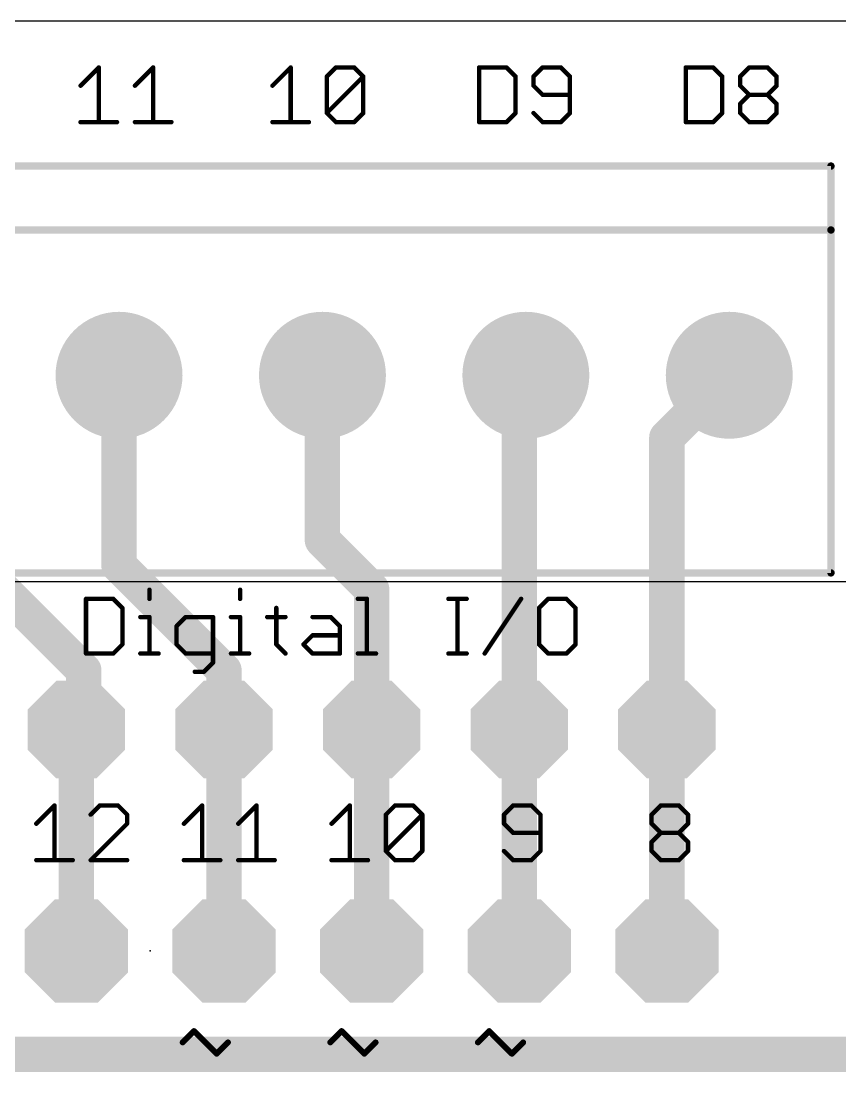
# Model space of a CAD drawing. Extents: x -6.6 to 74.2, y -9.7 to 63.
# Drawn here: x 30.54 to 44.64, y 44.91 to 62.99 of the extents above; entities that cross this region are included whole.
import ezdxf

# ---------------------------------------------------------------- set-up
doc = ezdxf.new("R2010")
doc.units = 0
for name, color, linetype in [('1', 12, 'CONTINUOUS'), ('17', 110, 'CONTINUOUS'), ('20', 53, 'CONTINUOUS'), ('21', 253, 'CONTINUOUS'), ('22', 253, 'CONTINUOUS'), ('23', 53, 'CONTINUOUS'), ('51', 253, 'CONTINUOUS')]:
    doc.layers.add(name, color=color, linetype=linetype)

# ---------------------------------------------------------------- blocks, each defined once
blk = doc.blocks.new('RECT')
blk.add_solid([(-0.5, -0.5), (0.5, -0.5), (-0.5, 0.5), (0.5, 0.5)])
blk = doc.blocks.new('OCTAGONP')
at = {"const_width": 0.5}
blk.add_lwpolyline([(-0.25, -0.1036), (-0.25, 0.1036), (-0.1036, 0.25), (0.1036, 0.25), (0.25, 0.1036), (0.25, -0.1036), (0.1036, -0.25), (-0.1036, -0.25), (-0.25, -0.1036), (-0.25, 0.1036)], dxfattribs=at)
blk = doc.blocks.new('ROUNDP')
at = {"const_width": 0.5}
blk.add_lwpolyline([(0, -0.25, 1), (0, 0.25, 1), (0, -0.25)], format="xyb", dxfattribs=at)

msp = doc.modelspace()

# ---------------------------------------------------------------- linework, layer by layer
at = {"layer": '1', "const_width": 0.6096}
for points in [[(32.23, 53.622), (32.23, 56.896)], [(35.73, 54.059), (35.73, 56.896)], [(39.116, 56.782), (39.23, 56.896)], [(41.656, 55.822), (42.73, 56.896)], [(39.116, 50.8), (39.116, 56.782)], [(41.656, 50.8), (41.656, 55.822)], [(31.623, 51.816), (28.73, 54.709)], [(36.576, 53.213), (35.73, 54.059)], [(34.036, 51.816), (32.23, 53.622)], [(36.576, 50.8), (36.576, 53.213)], [(31.623, 50.8), (31.623, 51.816)], [(34.036, 50.8), (34.036, 51.816)], [(31.496, 50.8), (31.623, 50.8)], [(31.496, 46.99), (31.496, 50.8)], [(34.036, 46.99), (34.036, 50.8)], [(36.576, 46.99), (36.576, 50.8)], [(39.116, 46.99), (39.116, 50.8)], [(41.656, 46.99), (41.656, 50.8)], [(27.305, 45.212), (64.897, 45.212)]]:
    msp.add_lwpolyline(points, dxfattribs=at)
at = {"layer": '1', "const_width": 0.3048}
for points in [[(32.3824, 56.896, 1), (32.0776, 56.896)], [(35.8824, 56.896, 1), (35.5776, 56.896)], [(39.3378, 56.7882, 1), (39.1222, 57.0038)], [(42.8378, 56.7882, 1), (42.6222, 57.0038)], [(39.0082, 56.8898, 1), (39.2238, 56.6742)], [(39.2684, 56.782, 1), (38.9636, 56.782)], [(41.5482, 55.9298, 1), (41.7638, 55.7142)], [(41.8084, 55.822, 1), (41.5036, 55.822)], [(35.8378, 54.1668, 1), (35.6222, 53.9512)], [(35.5776, 54.059, 1), (35.8824, 54.059)], [(32.3378, 53.7298, 1), (32.1222, 53.5142)], [(32.0776, 53.622, 1), (32.3824, 53.622)], [(36.7284, 53.213, 1), (36.4236, 53.213)], [(36.4682, 53.1052, 1), (36.6838, 53.3208)], [(31.7754, 51.816, 1), (31.4706, 51.816)], [(34.1884, 51.816, 1), (33.8836, 51.816)], [(31.5152, 51.7082, 1), (31.7308, 51.9238)], [(33.9282, 51.7082, 1), (34.1438, 51.9238)], [(31.496, 50.9524, 1), (31.496, 50.6476)], [(31.6484, 50.8, 1), (31.3436, 50.8)], [(31.623, 50.6476, 1), (31.623, 50.9524)], [(34.1884, 50.8, 1), (33.8836, 50.8)], [(36.7284, 50.8, 1), (36.4236, 50.8)], [(39.2684, 50.8, 1), (38.9636, 50.8)], [(41.8084, 50.8, 1), (41.5036, 50.8)], [(31.4706, 50.8, 1), (31.7754, 50.8)], [(33.8836, 50.8, 1), (34.1884, 50.8)], [(36.4236, 50.8, 1), (36.7284, 50.8)], [(38.9636, 50.8, 1), (39.2684, 50.8)], [(41.5036, 50.8, 1), (41.8084, 50.8)], [(31.3436, 46.99, 1), (31.6484, 46.99)], [(33.8836, 46.99, 1), (34.1884, 46.99)], [(36.4236, 46.99, 1), (36.7284, 46.99)], [(38.9636, 46.99, 1), (39.2684, 46.99)], [(41.5036, 46.99, 1), (41.8084, 46.99)]]:
    msp.add_lwpolyline(points, format="xyb", dxfattribs=at)
at = {"layer": '20'}
msp.add_line((74.168, 62.992), (7.62, 62.992), dxfattribs=at)
at = {"layer": '21'}
for points, const_width in [([(31.5681, 61.8792), (31.8816, 62.1927)], 0.0762), ([(31.8816, 62.1927), (31.8816, 61.2521)], 0.0762), ([(32.5036, 61.8792), (32.8171, 62.1927)], 0.0762), ([(32.8171, 62.1927), (32.8171, 61.2521)], 0.0762), ([(34.8701, 61.8792), (35.1836, 62.1927)], 0.0762), ([(35.1836, 62.1927), (35.1836, 61.2521)], 0.0762), ([(35.8056, 62.0359), (35.9623, 62.1927)], 0.0762), ([(35.9623, 62.1927), (36.2759, 62.1927)], 0.0762), ([(36.2759, 62.1927), (36.4327, 62.0359)], 0.0762), ([(38.4261, 62.1927), (38.4261, 61.2521)], 0.0762), ([(38.8964, 62.1927), (38.4261, 62.1927)], 0.0762), ([(39.0531, 62.0359), (38.8964, 62.1927)], 0.0762), ([(39.5183, 62.1927), (39.3616, 62.0359)], 0.0762), ([(39.8319, 62.1927), (39.5183, 62.1927)], 0.0762), ([(39.9886, 62.0359), (39.8319, 62.1927)], 0.0762), ([(41.9821, 62.1927), (41.9821, 61.2521)], 0.0762), ([(42.4524, 62.1927), (41.9821, 62.1927)], 0.0762), ([(42.6091, 62.0359), (42.4524, 62.1927)], 0.0762), ([(42.9176, 62.0359), (43.0743, 62.1927)], 0.0762), ([(43.0743, 62.1927), (43.3879, 62.1927)], 0.0762), ([(43.3879, 62.1927), (43.5447, 62.0359)], 0.0762), ([(35.8056, 61.4089), (35.8056, 62.0359)], 0.0762), ([(35.8056, 61.4089), (36.4327, 62.0359)], 0.0762), ([(36.4327, 62.0359), (36.4327, 61.4089)], 0.0762), ([(39.0531, 61.4089), (39.0531, 62.0359)], 0.0762), ([(39.3616, 62.0359), (39.3616, 61.8792)], 0.0762), ([(39.9886, 61.4089), (39.9886, 62.0359)], 0.0762), ([(42.6091, 61.4089), (42.6091, 62.0359)], 0.0762), ([(42.9176, 61.8792), (42.9176, 62.0359)], 0.0762), ([(43.5447, 62.0359), (43.5447, 61.8792)], 0.0762), ([(39.3616, 61.8792), (39.5183, 61.7224)], 0.0762), ([(43.0743, 61.7224), (42.9176, 61.8792)], 0.0762), ([(43.5447, 61.8792), (43.3879, 61.7224)], 0.0762), ([(39.5183, 61.7224), (39.9886, 61.7224)], 0.0762), ([(42.9176, 61.5656), (43.0743, 61.7224)], 0.0762), ([(43.0743, 61.7224), (43.3879, 61.7224)], 0.0762), ([(43.3879, 61.7224), (43.5447, 61.5656)], 0.0762), ([(42.9176, 61.4089), (42.9176, 61.5656)], 0.0762), ([(43.5447, 61.5656), (43.5447, 61.4089)], 0.0762), ([(35.9623, 61.2521), (35.8056, 61.4089)], 0.0762), ([(36.4327, 61.4089), (36.2759, 61.2521)], 0.0762), ([(38.8964, 61.2521), (39.0531, 61.4089)], 0.0762), ([(39.3616, 61.4089), (39.5183, 61.2521)], 0.0762), ([(39.8319, 61.2521), (39.9886, 61.4089)], 0.0762), ([(42.4524, 61.2521), (42.6091, 61.4089)], 0.0762), ([(43.0743, 61.2521), (42.9176, 61.4089)], 0.0762), ([(43.5447, 61.4089), (43.3879, 61.2521)], 0.0762), ([(31.5681, 61.2521), (32.1951, 61.2521)], 0.0762), ([(32.5036, 61.2521), (33.1307, 61.2521)], 0.0762), ([(34.8701, 61.2521), (35.4971, 61.2521)], 0.0762), ([(36.2759, 61.2521), (35.9623, 61.2521)], 0.0762), ([(38.4261, 61.2521), (38.8964, 61.2521)], 0.0762), ([(39.5183, 61.2521), (39.8319, 61.2521)], 0.0762), ([(41.9821, 61.2521), (42.4524, 61.2521)], 0.0762), ([(43.3879, 61.2521), (43.0743, 61.2521)], 0.0762), ([(44.48, 60.496), (16.48, 60.496)], 0.127), ([(44.48, 59.396), (44.48, 60.496)], 0.127), ([(44.48, 59.396), (16.48, 59.396)], 0.127), ([(44.48, 53.496), (44.48, 59.396)], 0.127), ([(16.48, 53.496), (44.48, 53.496)], 0.127), ([(32.7534, 53.2055), (32.7534, 53.0487)], 0.0762), ([(34.3126, 53.2055), (34.3126, 53.0487)], 0.0762), ([(31.6611, 53.0487), (31.6611, 52.1081)], 0.0762), ([(32.1314, 53.0487), (31.6611, 53.0487)], 0.0762), ([(32.2882, 52.8919), (32.1314, 53.0487)], 0.0762), ([(36.3387, 53.0487), (36.4955, 53.0487)], 0.0762), ([(36.4955, 53.0487), (36.4955, 52.1081)], 0.0762), ([(37.8979, 53.0487), (38.2114, 53.0487)], 0.0762), ([(38.0547, 52.1081), (38.0547, 53.0487)], 0.0762), ([(38.5216, 52.1081), (39.1486, 53.0487)], 0.0762), ([(39.6138, 53.0487), (39.4571, 52.8919)], 0.0762), ([(39.9274, 53.0487), (39.6138, 53.0487)], 0.0762), ([(40.0842, 52.8919), (39.9274, 53.0487)], 0.0762), ([(32.2882, 52.2649), (32.2882, 52.8919)], 0.0762), ([(34.9363, 52.8919), (34.9363, 52.2649)], 0.0762), ([(39.4571, 52.8919), (39.4571, 52.2649)], 0.0762), ([(40.0842, 52.2649), (40.0842, 52.8919)], 0.0762), ([(32.5966, 52.7352), (32.7534, 52.7352)], 0.0762), ([(32.7534, 52.7352), (32.7534, 52.1081)], 0.0762), ([(33.3771, 52.7352), (33.2203, 52.5784)], 0.0762), ([(33.8474, 52.7352), (33.3771, 52.7352)], 0.0762), ([(33.8474, 51.9513), (33.8474, 52.7352)], 0.0762), ([(34.1558, 52.7352), (34.3126, 52.7352)], 0.0762), ([(34.3126, 52.7352), (34.3126, 52.1081)], 0.0762), ([(34.7795, 52.7352), (35.093, 52.7352)], 0.0762), ([(35.5599, 52.7352), (35.8735, 52.7352)], 0.0762), ([(35.8735, 52.7352), (36.0302, 52.5784)], 0.0762), ([(33.2203, 52.5784), (33.2203, 52.2649)], 0.0762), ([(35.4032, 52.2649), (35.5599, 52.4216)], 0.0762), ([(35.5599, 52.4216), (36.0302, 52.4216)], 0.0762), ([(36.0302, 52.5784), (36.0302, 52.1081)], 0.0762), ([(32.1314, 52.1081), (32.2882, 52.2649)], 0.0762), ([(33.2203, 52.2649), (33.3771, 52.1081)], 0.0762), ([(34.9363, 52.2649), (35.093, 52.1081)], 0.0762), ([(35.5599, 52.1081), (35.4032, 52.2649)], 0.0762), ([(39.4571, 52.2649), (39.6138, 52.1081)], 0.0762), ([(39.9274, 52.1081), (40.0842, 52.2649)], 0.0762), ([(31.6611, 52.1081), (32.1314, 52.1081)], 0.0762), ([(32.5966, 52.1081), (32.9102, 52.1081)], 0.0762), ([(33.3771, 52.1081), (33.8474, 52.1081)], 0.0762), ([(34.1558, 52.1081), (34.4693, 52.1081)], 0.0762), ([(36.0302, 52.1081), (35.5599, 52.1081)], 0.0762), ([(36.3387, 52.1081), (36.6522, 52.1081)], 0.0762), ([(37.8979, 52.1081), (38.2114, 52.1081)], 0.0762), ([(39.6138, 52.1081), (39.9274, 52.1081)], 0.0762), ([(33.6906, 51.7946), (33.8474, 51.9513)], 0.0762), ([(33.5338, 51.7946), (33.6906, 51.7946)], 0.0762), ([(30.8061, 49.1792), (31.1196, 49.4927)], 0.0762), ([(31.1196, 49.4927), (31.1196, 48.5521)], 0.0762), ([(31.8983, 49.4927), (31.7416, 49.3359)], 0.0762), ([(32.2119, 49.4927), (31.8983, 49.4927)], 0.0762), ([(32.3687, 49.3359), (32.2119, 49.4927)], 0.0762), ([(32.3687, 49.1792), (32.3687, 49.3359)], 0.0762), ([(33.3461, 49.1792), (33.6596, 49.4927)], 0.0762), ([(33.6596, 49.4927), (33.6596, 48.5521)], 0.0762), ([(34.2816, 49.1792), (34.5951, 49.4927)], 0.0762), ([(34.5951, 49.4927), (34.5951, 48.5521)], 0.0762), ([(35.8861, 49.1792), (36.1996, 49.4927)], 0.0762), ([(36.1996, 49.4927), (36.1996, 48.5521)], 0.0762), ([(36.8216, 49.3359), (36.9783, 49.4927)], 0.0762), ([(36.8216, 48.7089), (36.8216, 49.3359)], 0.0762), ([(36.8216, 48.7089), (37.4487, 49.3359)], 0.0762), ([(36.9783, 49.4927), (37.2919, 49.4927)], 0.0762), ([(37.2919, 49.4927), (37.4487, 49.3359)], 0.0762), ([(37.4487, 49.3359), (37.4487, 48.7089)], 0.0762), ([(39.0103, 49.4927), (38.8536, 49.3359)], 0.0762), ([(38.8536, 49.3359), (38.8536, 49.1792)], 0.0762), ([(39.3239, 49.4927), (39.0103, 49.4927)], 0.0762), ([(39.4807, 49.3359), (39.3239, 49.4927)], 0.0762), ([(39.4807, 48.7089), (39.4807, 49.3359)], 0.0762), ([(41.3936, 49.3359), (41.5503, 49.4927)], 0.0762), ([(41.3936, 49.1792), (41.3936, 49.3359)], 0.0762), ([(41.5503, 49.4927), (41.8639, 49.4927)], 0.0762), ([(41.8639, 49.4927), (42.0207, 49.3359)], 0.0762), ([(42.0207, 49.3359), (42.0207, 49.1792)], 0.0762), ([(31.7416, 48.5521), (32.3687, 49.1792)], 0.0762), ([(38.8536, 49.1792), (39.0103, 49.0224)], 0.0762), ([(41.5503, 49.0224), (41.3936, 49.1792)], 0.0762), ([(42.0207, 49.1792), (41.8639, 49.0224)], 0.0762), ([(39.0103, 49.0224), (39.4807, 49.0224)], 0.0762), ([(41.3936, 48.8656), (41.5503, 49.0224)], 0.0762), ([(41.5503, 49.0224), (41.8639, 49.0224)], 0.0762), ([(41.8639, 49.0224), (42.0207, 48.8656)], 0.0762), ([(41.3936, 48.7089), (41.3936, 48.8656)], 0.0762), ([(42.0207, 48.8656), (42.0207, 48.7089)], 0.0762), ([(36.9783, 48.5521), (36.8216, 48.7089)], 0.0762), ([(37.4487, 48.7089), (37.2919, 48.5521)], 0.0762), ([(38.8536, 48.7089), (39.0103, 48.5521)], 0.0762), ([(39.3239, 48.5521), (39.4807, 48.7089)], 0.0762), ([(41.5503, 48.5521), (41.3936, 48.7089)], 0.0762), ([(42.0207, 48.7089), (41.8639, 48.5521)], 0.0762), ([(30.8061, 48.5521), (31.4331, 48.5521)], 0.0762), ([(32.3687, 48.5521), (31.7416, 48.5521)], 0.0762), ([(33.3461, 48.5521), (33.9731, 48.5521)], 0.0762), ([(34.2816, 48.5521), (34.9087, 48.5521)], 0.0762), ([(35.8861, 48.5521), (36.5131, 48.5521)], 0.0762), ([(37.2919, 48.5521), (36.9783, 48.5521)], 0.0762), ([(39.0103, 48.5521), (39.3239, 48.5521)], 0.0762), ([(41.8639, 48.5521), (41.5503, 48.5521)], 0.0762), ([(33.3248, 45.4162), (33.5197, 45.6111)], 0.1016), ([(33.5197, 45.6111), (33.9095, 45.2213)], 0.1016), ([(35.8648, 45.4162), (36.0597, 45.6111)], 0.1016), ([(36.0597, 45.6111), (36.4495, 45.2213)], 0.1016), ([(38.4048, 45.4162), (38.5997, 45.6111)], 0.1016), ([(38.5997, 45.6111), (38.9895, 45.2213)], 0.1016), ([(33.9095, 45.2213), (34.1044, 45.4162)], 0.1016), ([(36.4495, 45.2213), (36.6444, 45.4162)], 0.1016), ([(38.9895, 45.2213), (39.1844, 45.4162)], 0.1016)]:
    msp.add_lwpolyline(points, dxfattribs=dict(at, const_width=const_width))
for points, const_width in [([(31.9006, 62.1927, 1), (31.8625, 62.1927)], 0.0381), ([(31.8951, 62.1792, 1), (31.8681, 62.2062)], 0.0381), ([(32.8362, 62.1927, 1), (32.7981, 62.1927)], 0.0381), ([(32.8306, 62.1792, 1), (32.8036, 62.2062)], 0.0381), ([(35.2026, 62.1927, 1), (35.1645, 62.1927)], 0.0381), ([(35.1971, 62.1792, 1), (35.1701, 62.2062)], 0.0381), ([(35.9623, 62.2118, 1), (35.9623, 62.1737)], 0.0381), ([(35.9758, 62.1792, 1), (35.9489, 62.2062)], 0.0381), ([(36.2894, 62.2062, 1), (36.2624, 62.1792)], 0.0381), ([(36.2759, 62.1737, 1), (36.2759, 62.2118)], 0.0381), ([(38.4451, 62.1927, 1), (38.407, 62.1927)], 0.0381), ([(38.4261, 62.2118, 1), (38.4261, 62.1737)], 0.0381), ([(38.9098, 62.2062, 1), (38.8829, 62.1792)], 0.0381), ([(38.8964, 62.1737, 1), (38.8964, 62.2118)], 0.0381), ([(39.5183, 62.2118, 1), (39.5183, 62.1737)], 0.0381), ([(39.5318, 62.1792, 1), (39.5049, 62.2062)], 0.0381), ([(39.8454, 62.2062, 1), (39.8184, 62.1792)], 0.0381), ([(39.8319, 62.1737, 1), (39.8319, 62.2118)], 0.0381), ([(42.0011, 62.1927, 1), (41.963, 62.1927)], 0.0381), ([(41.9821, 62.2118, 1), (41.9821, 62.1737)], 0.0381), ([(42.4658, 62.2062, 1), (42.4389, 62.1792)], 0.0381), ([(42.4524, 62.1737, 1), (42.4524, 62.2118)], 0.0381), ([(43.0743, 62.2118, 1), (43.0743, 62.1737)], 0.0381), ([(43.0878, 62.1792, 1), (43.0609, 62.2062)], 0.0381), ([(43.4014, 62.2062, 1), (43.3744, 62.1792)], 0.0381), ([(43.3879, 62.1737, 1), (43.3879, 62.2118)], 0.0381), ([(35.8246, 62.0359, 1), (35.7865, 62.0359)], 0.0381), ([(35.7921, 62.0494, 1), (35.8191, 62.0225)], 0.0381), ([(36.4517, 62.0359, 1), (36.4136, 62.0359)], 0.0381), ([(36.4461, 62.0225, 1), (36.4192, 62.0494)], 0.0381), ([(36.4192, 62.0225, 1), (36.4461, 62.0494)], 0.0381), ([(39.0722, 62.0359, 1), (39.0341, 62.0359)], 0.0381), ([(39.0397, 62.0225, 1), (39.0666, 62.0494)], 0.0381), ([(39.3806, 62.0359, 1), (39.3425, 62.0359)], 0.0381), ([(39.3481, 62.0494, 1), (39.3751, 62.0225)], 0.0381), ([(40.0077, 62.0359, 1), (39.9696, 62.0359)], 0.0381), ([(39.9752, 62.0225, 1), (40.0021, 62.0494)], 0.0381), ([(42.6282, 62.0359, 1), (42.5901, 62.0359)], 0.0381), ([(42.5957, 62.0225, 1), (42.6226, 62.0494)], 0.0381), ([(42.9366, 62.0359, 1), (42.8985, 62.0359)], 0.0381), ([(42.9041, 62.0494, 1), (42.9311, 62.0225)], 0.0381), ([(43.5637, 62.0359, 1), (43.5256, 62.0359)], 0.0381), ([(43.5312, 62.0225, 1), (43.5581, 62.0494)], 0.0381), ([(31.5546, 61.8926, 1), (31.5815, 61.8657)], 0.0381), ([(32.4901, 61.8926, 1), (32.5171, 61.8657)], 0.0381), ([(34.8566, 61.8926, 1), (34.8835, 61.8657)], 0.0381), ([(39.3751, 61.8926, 1), (39.3481, 61.8657)], 0.0381), ([(39.3425, 61.8792, 1), (39.3806, 61.8792)], 0.0381), ([(42.8985, 61.8792, 1), (42.9366, 61.8792)], 0.0381), ([(42.9311, 61.8926, 1), (42.9041, 61.8657)], 0.0381), ([(43.5256, 61.8792, 1), (43.5637, 61.8792)], 0.0381), ([(43.5581, 61.8657, 1), (43.5312, 61.8926)], 0.0381), ([(39.5183, 61.7415, 1), (39.5183, 61.7034)], 0.0381), ([(39.5049, 61.7089, 1), (39.5318, 61.7359)], 0.0381), ([(39.9886, 61.7034, 1), (39.9886, 61.7415)], 0.0381), ([(43.0743, 61.7415, 1), (43.0743, 61.7034)], 0.0381), ([(43.0878, 61.7089, 1), (43.0609, 61.7359)], 0.0381), ([(43.0609, 61.7089, 1), (43.0878, 61.7359)], 0.0381), ([(43.4014, 61.7359, 1), (43.3744, 61.7089)], 0.0381), ([(43.3744, 61.7359, 1), (43.4014, 61.7089)], 0.0381), ([(43.3879, 61.7034, 1), (43.3879, 61.7415)], 0.0381), ([(42.9366, 61.5656, 1), (42.8985, 61.5656)], 0.0381), ([(42.9041, 61.5791, 1), (42.9311, 61.5522)], 0.0381), ([(43.5637, 61.5656, 1), (43.5256, 61.5656)], 0.0381), ([(43.5312, 61.5522, 1), (43.5581, 61.5791)], 0.0381), ([(35.7865, 61.4089, 1), (35.8246, 61.4089)], 0.0381), ([(35.8191, 61.4223, 1), (35.7921, 61.3954)], 0.0381), ([(35.7921, 61.4223, 1), (35.8191, 61.3954)], 0.0381), ([(36.4136, 61.4089, 1), (36.4517, 61.4089)], 0.0381), ([(36.4461, 61.3954, 1), (36.4192, 61.4223)], 0.0381), ([(39.0341, 61.4089, 1), (39.0722, 61.4089)], 0.0381), ([(39.0666, 61.3954, 1), (39.0397, 61.4223)], 0.0381), ([(39.3751, 61.4223, 1), (39.3481, 61.3954)], 0.0381), ([(39.9696, 61.4089, 1), (40.0077, 61.4089)], 0.0381), ([(40.0021, 61.3954, 1), (39.9752, 61.4223)], 0.0381), ([(42.5901, 61.4089, 1), (42.6282, 61.4089)], 0.0381), ([(42.6226, 61.3954, 1), (42.5957, 61.4223)], 0.0381), ([(42.8985, 61.4089, 1), (42.9366, 61.4089)], 0.0381), ([(42.9311, 61.4223, 1), (42.9041, 61.3954)], 0.0381), ([(43.5256, 61.4089, 1), (43.5637, 61.4089)], 0.0381), ([(43.5581, 61.3954, 1), (43.5312, 61.4223)], 0.0381), ([(31.5681, 61.2712, 1), (31.5681, 61.2331)], 0.0381), ([(31.8625, 61.2521, 1), (31.9006, 61.2521)], 0.0381), ([(32.1951, 61.2331, 1), (32.1951, 61.2712)], 0.0381), ([(32.5036, 61.2712, 1), (32.5036, 61.2331)], 0.0381), ([(32.7981, 61.2521, 1), (32.8362, 61.2521)], 0.0381), ([(33.1307, 61.2331, 1), (33.1307, 61.2712)], 0.0381), ([(34.8701, 61.2712, 1), (34.8701, 61.2331)], 0.0381), ([(35.1645, 61.2521, 1), (35.2026, 61.2521)], 0.0381), ([(35.4971, 61.2331, 1), (35.4971, 61.2712)], 0.0381), ([(35.9623, 61.2712, 1), (35.9623, 61.2331)], 0.0381), ([(35.9489, 61.2386, 1), (35.9758, 61.2656)], 0.0381), ([(36.2624, 61.2656, 1), (36.2894, 61.2386)], 0.0381), ([(36.2759, 61.2331, 1), (36.2759, 61.2712)], 0.0381), ([(38.407, 61.2521, 1), (38.4451, 61.2521)], 0.0381), ([(38.4261, 61.2712, 1), (38.4261, 61.2331)], 0.0381), ([(38.8829, 61.2656, 1), (38.9098, 61.2386)], 0.0381), ([(38.8964, 61.2331, 1), (38.8964, 61.2712)], 0.0381), ([(39.5183, 61.2712, 1), (39.5183, 61.2331)], 0.0381), ([(39.5049, 61.2386, 1), (39.5318, 61.2656)], 0.0381), ([(39.8184, 61.2656, 1), (39.8454, 61.2386)], 0.0381), ([(39.8319, 61.2331, 1), (39.8319, 61.2712)], 0.0381), ([(41.9821, 61.2712, 1), (41.9821, 61.2331)], 0.0381), ([(41.963, 61.2521, 1), (42.0011, 61.2521)], 0.0381), ([(42.4389, 61.2656, 1), (42.4658, 61.2386)], 0.0381), ([(42.4524, 61.2331, 1), (42.4524, 61.2712)], 0.0381), ([(43.0743, 61.2712, 1), (43.0743, 61.2331)], 0.0381), ([(43.0609, 61.2386, 1), (43.0878, 61.2656)], 0.0381), ([(43.3744, 61.2656, 1), (43.4014, 61.2386)], 0.0381), ([(43.3879, 61.2331, 1), (43.3879, 61.2712)], 0.0381), ([(44.5118, 60.496, 1), (44.4483, 60.496)], 0.0635), ([(44.48, 60.4642, 1), (44.48, 60.5278)], 0.0635), ([(44.5118, 59.396, 1), (44.4483, 59.396)], 0.0635), ([(44.4483, 59.396, 1), (44.5118, 59.396)], 0.0635), ([(44.48, 59.3642, 1), (44.48, 59.4278)], 0.0635), ([(44.48, 53.4642, 1), (44.48, 53.5278)], 0.0635), ([(44.4483, 53.496, 1), (44.5118, 53.496)], 0.0635), ([(32.7724, 53.2055, 1), (32.7343, 53.2055)], 0.0381), ([(34.3316, 53.2055, 1), (34.2935, 53.2055)], 0.0381), ([(31.6802, 53.0487, 1), (31.6421, 53.0487)], 0.0381), ([(31.6611, 53.0678, 1), (31.6611, 53.0297)], 0.0381), ([(32.1449, 53.0622, 1), (32.1179, 53.0352)], 0.0381), ([(32.1314, 53.0297, 1), (32.1314, 53.0678)], 0.0381), ([(32.7343, 53.0487, 1), (32.7724, 53.0487)], 0.0381), ([(34.2935, 53.0487, 1), (34.3316, 53.0487)], 0.0381), ([(36.3387, 53.0678, 1), (36.3387, 53.0297)], 0.0381), ([(36.5145, 53.0487, 1), (36.4764, 53.0487)], 0.0381), ([(36.4955, 53.0297, 1), (36.4955, 53.0678)], 0.0381), ([(37.8979, 53.0678, 1), (37.8979, 53.0297)], 0.0381), ([(38.0737, 53.0487, 1), (38.0356, 53.0487)], 0.0381), ([(38.2114, 53.0297, 1), (38.2114, 53.0678)], 0.0381), ([(39.1645, 53.0381, 1), (39.1328, 53.0593)], 0.0381), ([(39.6138, 53.0678, 1), (39.6138, 53.0297)], 0.0381), ([(39.6273, 53.0352, 1), (39.6004, 53.0622)], 0.0381), ([(39.9409, 53.0622, 1), (39.9139, 53.0352)], 0.0381), ([(39.9274, 53.0297, 1), (39.9274, 53.0678)], 0.0381), ([(32.3072, 52.8919, 1), (32.2691, 52.8919)], 0.0381), ([(32.2747, 52.8785, 1), (32.3016, 52.9054)], 0.0381), ([(34.9553, 52.8919, 1), (34.9172, 52.8919)], 0.0381), ([(39.4761, 52.8919, 1), (39.438, 52.8919)], 0.0381), ([(39.4436, 52.9054, 1), (39.4706, 52.8785)], 0.0381), ([(40.1032, 52.8919, 1), (40.0651, 52.8919)], 0.0381), ([(40.0707, 52.8785, 1), (40.0976, 52.9054)], 0.0381), ([(32.5966, 52.7542, 1), (32.5966, 52.7161)], 0.0381), ([(32.7724, 52.7352, 1), (32.7343, 52.7352)], 0.0381), ([(32.7534, 52.7161, 1), (32.7534, 52.7542)], 0.0381), ([(33.3771, 52.7542, 1), (33.3771, 52.7161)], 0.0381), ([(33.3905, 52.7217, 1), (33.3636, 52.7486)], 0.0381), ([(33.8664, 52.7352, 1), (33.8283, 52.7352)], 0.0381), ([(33.8474, 52.7161, 1), (33.8474, 52.7542)], 0.0381), ([(34.1558, 52.7542, 1), (34.1558, 52.7161)], 0.0381), ([(34.3316, 52.7352, 1), (34.2935, 52.7352)], 0.0381), ([(34.3126, 52.7161, 1), (34.3126, 52.7542)], 0.0381), ([(34.7795, 52.7542, 1), (34.7795, 52.7161)], 0.0381), ([(35.093, 52.7161, 1), (35.093, 52.7542)], 0.0381), ([(35.5599, 52.7542, 1), (35.5599, 52.7161)], 0.0381), ([(35.8869, 52.7486, 1), (35.86, 52.7217)], 0.0381), ([(35.8735, 52.7161, 1), (35.8735, 52.7542)], 0.0381), ([(33.2393, 52.5784, 1), (33.2012, 52.5784)], 0.0381), ([(33.2068, 52.5919, 1), (33.2338, 52.5649)], 0.0381), ([(35.5599, 52.4407, 1), (35.5599, 52.4026)], 0.0381), ([(35.5734, 52.4082, 1), (35.5465, 52.4351)], 0.0381), ([(36.0493, 52.5784, 1), (36.0112, 52.5784)], 0.0381), ([(36.0168, 52.5649, 1), (36.0437, 52.5919)], 0.0381), ([(36.0302, 52.4026, 1), (36.0302, 52.4407)], 0.0381), ([(32.2691, 52.2649, 1), (32.3072, 52.2649)], 0.0381), ([(32.3016, 52.2514, 1), (32.2747, 52.2783)], 0.0381), ([(33.2338, 52.2783, 1), (33.2068, 52.2514)], 0.0381), ([(33.2012, 52.2649, 1), (33.2393, 52.2649)], 0.0381), ([(34.9497, 52.2783, 1), (34.9228, 52.2514)], 0.0381), ([(34.9172, 52.2649, 1), (34.9553, 52.2649)], 0.0381), ([(35.4166, 52.2783, 1), (35.3897, 52.2514)], 0.0381), ([(35.3897, 52.2783, 1), (35.4166, 52.2514)], 0.0381), ([(39.4706, 52.2783, 1), (39.4436, 52.2514)], 0.0381), ([(39.438, 52.2649, 1), (39.4761, 52.2649)], 0.0381), ([(40.0651, 52.2649, 1), (40.1032, 52.2649)], 0.0381), ([(40.0976, 52.2514, 1), (40.0707, 52.2783)], 0.0381), ([(31.6611, 52.1272, 1), (31.6611, 52.0891)], 0.0381), ([(31.6421, 52.1081, 1), (31.6802, 52.1081)], 0.0381), ([(32.1179, 52.1216, 1), (32.1449, 52.0946)], 0.0381), ([(32.1314, 52.0891, 1), (32.1314, 52.1272)], 0.0381), ([(32.5966, 52.1272, 1), (32.5966, 52.0891)], 0.0381), ([(32.7343, 52.1081, 1), (32.7724, 52.1081)], 0.0381), ([(32.9102, 52.0891, 1), (32.9102, 52.1272)], 0.0381), ([(33.3771, 52.1272, 1), (33.3771, 52.0891)], 0.0381), ([(33.3636, 52.0946, 1), (33.3905, 52.1216)], 0.0381), ([(33.8474, 52.0891, 1), (33.8474, 52.1272)], 0.0381), ([(34.1558, 52.1272, 1), (34.1558, 52.0891)], 0.0381), ([(34.2935, 52.1081, 1), (34.3316, 52.1081)], 0.0381), ([(34.4693, 52.0891, 1), (34.4693, 52.1272)], 0.0381), ([(35.0796, 52.0946, 1), (35.1065, 52.1216)], 0.0381), ([(35.5599, 52.1272, 1), (35.5599, 52.0891)], 0.0381), ([(35.5465, 52.0946, 1), (35.5734, 52.1216)], 0.0381), ([(36.0112, 52.1081, 1), (36.0493, 52.1081)], 0.0381), ([(36.0302, 52.0891, 1), (36.0302, 52.1272)], 0.0381), ([(36.3387, 52.1272, 1), (36.3387, 52.0891)], 0.0381), ([(36.4764, 52.1081, 1), (36.5145, 52.1081)], 0.0381), ([(36.6522, 52.0891, 1), (36.6522, 52.1272)], 0.0381), ([(37.8979, 52.1272, 1), (37.8979, 52.0891)], 0.0381), ([(38.0356, 52.1081, 1), (38.0737, 52.1081)], 0.0381), ([(38.2114, 52.0891, 1), (38.2114, 52.1272)], 0.0381), ([(38.5057, 52.1187, 1), (38.5374, 52.0975)], 0.0381), ([(39.6138, 52.1272, 1), (39.6138, 52.0891)], 0.0381), ([(39.6004, 52.0946, 1), (39.6273, 52.1216)], 0.0381), ([(39.9139, 52.1216, 1), (39.9409, 52.0946)], 0.0381), ([(39.9274, 52.0891, 1), (39.9274, 52.1272)], 0.0381), ([(33.8283, 51.9513, 1), (33.8664, 51.9513)], 0.0381), ([(33.8608, 51.9379, 1), (33.8339, 51.9648)], 0.0381), ([(33.5338, 51.8136, 1), (33.5338, 51.7755)], 0.0381), ([(33.6771, 51.808, 1), (33.7041, 51.7811)], 0.0381), ([(33.6906, 51.7755, 1), (33.6906, 51.8136)], 0.0381), ([(31.1386, 49.4927, 1), (31.1005, 49.4927)], 0.0381), ([(31.1331, 49.4792, 1), (31.1061, 49.5062)], 0.0381), ([(31.8983, 49.5118, 1), (31.8983, 49.4737)], 0.0381), ([(31.9118, 49.4792, 1), (31.8849, 49.5062)], 0.0381), ([(32.2254, 49.5062, 1), (32.1984, 49.4792)], 0.0381), ([(32.2119, 49.4737, 1), (32.2119, 49.5118)], 0.0381), ([(32.3877, 49.3359, 1), (32.3496, 49.3359)], 0.0381), ([(33.6786, 49.4927, 1), (33.6405, 49.4927)], 0.0381), ([(33.6731, 49.4792, 1), (33.6461, 49.5062)], 0.0381), ([(34.6142, 49.4927, 1), (34.5761, 49.4927)], 0.0381), ([(34.6086, 49.4792, 1), (34.5816, 49.5062)], 0.0381), ([(36.2186, 49.4927, 1), (36.1805, 49.4927)], 0.0381), ([(36.2131, 49.4792, 1), (36.1861, 49.5062)], 0.0381), ([(36.8406, 49.3359, 1), (36.8025, 49.3359)], 0.0381), ([(36.9783, 49.5118, 1), (36.9783, 49.4737)], 0.0381), ([(36.9918, 49.4792, 1), (36.9649, 49.5062)], 0.0381), ([(37.3054, 49.5062, 1), (37.2784, 49.4792)], 0.0381), ([(37.2919, 49.4737, 1), (37.2919, 49.5118)], 0.0381), ([(37.4677, 49.3359, 1), (37.4296, 49.3359)], 0.0381), ([(37.4621, 49.3225, 1), (37.4352, 49.3494)], 0.0381), ([(38.8726, 49.3359, 1), (38.8345, 49.3359)], 0.0381), ([(39.0103, 49.5118, 1), (39.0103, 49.4737)], 0.0381), ([(39.0238, 49.4792, 1), (38.9969, 49.5062)], 0.0381), ([(39.3374, 49.5062, 1), (39.3104, 49.4792)], 0.0381), ([(39.3239, 49.4737, 1), (39.3239, 49.5118)], 0.0381), ([(39.4997, 49.3359, 1), (39.4616, 49.3359)], 0.0381), ([(41.4126, 49.3359, 1), (41.3745, 49.3359)], 0.0381), ([(41.5503, 49.5118, 1), (41.5503, 49.4737)], 0.0381), ([(41.5638, 49.4792, 1), (41.5369, 49.5062)], 0.0381), ([(41.8774, 49.5062, 1), (41.8504, 49.4792)], 0.0381), ([(41.8639, 49.4737, 1), (41.8639, 49.5118)], 0.0381), ([(42.0397, 49.3359, 1), (42.0016, 49.3359)], 0.0381), ([(30.7926, 49.1926, 1), (30.8195, 49.1657)], 0.0381), ([(31.7281, 49.3494, 1), (31.7551, 49.3225)], 0.0381), ([(32.3496, 49.1792, 1), (32.3877, 49.1792)], 0.0381), ([(32.3552, 49.3225, 1), (32.3821, 49.3494)], 0.0381), ([(32.3821, 49.1657, 1), (32.3552, 49.1926)], 0.0381), ([(33.3326, 49.1926, 1), (33.3595, 49.1657)], 0.0381), ([(34.2681, 49.1926, 1), (34.2951, 49.1657)], 0.0381), ([(35.8726, 49.1926, 1), (35.8995, 49.1657)], 0.0381), ([(36.8081, 49.3494, 1), (36.8351, 49.3225)], 0.0381), ([(37.4352, 49.3225, 1), (37.4621, 49.3494)], 0.0381), ([(38.8345, 49.1792, 1), (38.8726, 49.1792)], 0.0381), ([(38.8401, 49.3494, 1), (38.8671, 49.3225)], 0.0381), ([(38.8671, 49.1926, 1), (38.8401, 49.1657)], 0.0381), ([(39.4672, 49.3225, 1), (39.4941, 49.3494)], 0.0381), ([(41.3745, 49.1792, 1), (41.4126, 49.1792)], 0.0381), ([(41.3801, 49.3494, 1), (41.4071, 49.3225)], 0.0381), ([(41.4071, 49.1926, 1), (41.3801, 49.1657)], 0.0381), ([(42.0016, 49.1792, 1), (42.0397, 49.1792)], 0.0381), ([(42.0072, 49.3225, 1), (42.0341, 49.3494)], 0.0381), ([(42.0341, 49.1657, 1), (42.0072, 49.1926)], 0.0381), ([(39.0103, 49.0415, 1), (39.0103, 49.0034)], 0.0381), ([(38.9969, 49.0089, 1), (39.0238, 49.0359)], 0.0381), ([(39.4807, 49.0034, 1), (39.4807, 49.0415)], 0.0381), ([(41.5503, 49.0415, 1), (41.5503, 49.0034)], 0.0381), ([(41.5638, 49.0089, 1), (41.5369, 49.0359)], 0.0381), ([(41.5369, 49.0089, 1), (41.5638, 49.0359)], 0.0381), ([(41.8774, 49.0359, 1), (41.8504, 49.0089)], 0.0381), ([(41.8504, 49.0359, 1), (41.8774, 49.0089)], 0.0381), ([(41.8639, 49.0034, 1), (41.8639, 49.0415)], 0.0381), ([(41.4126, 48.8656, 1), (41.3745, 48.8656)], 0.0381), ([(41.3801, 48.8791, 1), (41.4071, 48.8522)], 0.0381), ([(42.0397, 48.8656, 1), (42.0016, 48.8656)], 0.0381), ([(42.0072, 48.8522, 1), (42.0341, 48.8791)], 0.0381), ([(36.8351, 48.7223, 1), (36.8081, 48.6954)], 0.0381), ([(36.8081, 48.7223, 1), (36.8351, 48.6954)], 0.0381), ([(36.8025, 48.7089, 1), (36.8406, 48.7089)], 0.0381), ([(37.4296, 48.7089, 1), (37.4677, 48.7089)], 0.0381), ([(37.4621, 48.6954, 1), (37.4352, 48.7223)], 0.0381), ([(38.8671, 48.7223, 1), (38.8401, 48.6954)], 0.0381), ([(39.4616, 48.7089, 1), (39.4997, 48.7089)], 0.0381), ([(39.4941, 48.6954, 1), (39.4672, 48.7223)], 0.0381), ([(41.3745, 48.7089, 1), (41.4126, 48.7089)], 0.0381), ([(41.4071, 48.7223, 1), (41.3801, 48.6954)], 0.0381), ([(42.0016, 48.7089, 1), (42.0397, 48.7089)], 0.0381), ([(42.0341, 48.6954, 1), (42.0072, 48.7223)], 0.0381), ([(30.8061, 48.5712, 1), (30.8061, 48.5331)], 0.0381), ([(31.1005, 48.5521, 1), (31.1386, 48.5521)], 0.0381), ([(31.4331, 48.5331, 1), (31.4331, 48.5712)], 0.0381), ([(31.7416, 48.5712, 1), (31.7416, 48.5331)], 0.0381), ([(31.7281, 48.5656, 1), (31.7551, 48.5386)], 0.0381), ([(32.3687, 48.5331, 1), (32.3687, 48.5712)], 0.0381), ([(33.3461, 48.5712, 1), (33.3461, 48.5331)], 0.0381), ([(33.6405, 48.5521, 1), (33.6786, 48.5521)], 0.0381), ([(33.9731, 48.5331, 1), (33.9731, 48.5712)], 0.0381), ([(34.2816, 48.5712, 1), (34.2816, 48.5331)], 0.0381), ([(34.5761, 48.5521, 1), (34.6142, 48.5521)], 0.0381), ([(34.9087, 48.5331, 1), (34.9087, 48.5712)], 0.0381), ([(35.8861, 48.5712, 1), (35.8861, 48.5331)], 0.0381), ([(36.1805, 48.5521, 1), (36.2186, 48.5521)], 0.0381), ([(36.5131, 48.5331, 1), (36.5131, 48.5712)], 0.0381), ([(36.9783, 48.5712, 1), (36.9783, 48.5331)], 0.0381), ([(36.9649, 48.5386, 1), (36.9918, 48.5656)], 0.0381), ([(37.2784, 48.5656, 1), (37.3054, 48.5386)], 0.0381), ([(37.2919, 48.5331, 1), (37.2919, 48.5712)], 0.0381), ([(39.0103, 48.5712, 1), (39.0103, 48.5331)], 0.0381), ([(38.9969, 48.5386, 1), (39.0238, 48.5656)], 0.0381), ([(39.3104, 48.5656, 1), (39.3374, 48.5386)], 0.0381), ([(39.3239, 48.5331, 1), (39.3239, 48.5712)], 0.0381), ([(41.5503, 48.5712, 1), (41.5503, 48.5331)], 0.0381), ([(41.5369, 48.5386, 1), (41.5638, 48.5656)], 0.0381), ([(41.8504, 48.5656, 1), (41.8774, 48.5386)], 0.0381), ([(41.8639, 48.5331, 1), (41.8639, 48.5712)], 0.0381), ([(33.5377, 45.6291, 1), (33.5017, 45.5931)], 0.0508), ([(33.5377, 45.5931, 1), (33.5017, 45.6291)], 0.0508), ([(36.0777, 45.6291, 1), (36.0417, 45.5931)], 0.0508), ([(36.0777, 45.5931, 1), (36.0417, 45.6291)], 0.0508), ([(38.6177, 45.6291, 1), (38.5817, 45.5931)], 0.0508), ([(38.6177, 45.5931, 1), (38.5817, 45.6291)], 0.0508), ([(33.3068, 45.4342, 1), (33.3428, 45.3982)], 0.0508), ([(34.1224, 45.3982, 1), (34.0864, 45.4342)], 0.0508), ([(35.8468, 45.4342, 1), (35.8828, 45.3982)], 0.0508), ([(36.6624, 45.3982, 1), (36.6264, 45.4342)], 0.0508), ([(38.3868, 45.4342, 1), (38.4228, 45.3982)], 0.0508), ([(39.2024, 45.3982, 1), (39.1664, 45.4342)], 0.0508), ([(33.8915, 45.2393, 1), (33.9275, 45.2033)], 0.0508), ([(33.8915, 45.2033, 1), (33.9275, 45.2393)], 0.0508), ([(36.4315, 45.2393, 1), (36.4675, 45.2033)], 0.0508), ([(36.4315, 45.2033, 1), (36.4675, 45.2393)], 0.0508), ([(38.9715, 45.2393, 1), (39.0075, 45.2033)], 0.0508), ([(38.9715, 45.2033, 1), (39.0075, 45.2393)], 0.0508)]:
    msp.add_lwpolyline(points, format="xyb", dxfattribs=dict(at, const_width=const_width))
at = {"layer": '22'}
msp.add_line((64.516, 53.34), (0, 53.34), dxfattribs=at)
at = {"layer": '23'}
msp.add_point((32.766, 46.99), dxfattribs=at)

# ---------------------------------------------------------------- block references
at = {"layer": '17'}
for name, p, xscale, yscale, rotation in [('ROUNDP', (32.23, 56.896), 2.1844, 2.1844, 180), ('ROUNDP', (32.23, 56.896), 2.1844, 2.1844, 180), ('ROUNDP', (35.73, 56.896), 2.1844, 2.1844, 180), ('ROUNDP', (35.73, 56.896), 2.1844, 2.1844, 180), ('ROUNDP', (39.23, 56.896), 2.1844, 2.1844, 180), ('ROUNDP', (39.23, 56.896), 2.1844, 2.1844, 180), ('ROUNDP', (42.73, 56.896), 2.1844, 2.1844, 180), ('ROUNDP', (42.73, 56.896), 2.1844, 2.1844, 180), ('OCTAGONP', (31.496, 46.99), 1.778, 1.778, 90), ('OCTAGONP', (31.496, 46.99), 1.778, 1.778, 90), ('OCTAGONP', (34.036, 46.99), 1.778, 1.778, 90), ('OCTAGONP', (34.036, 46.99), 1.778, 1.778, 90), ('OCTAGONP', (36.576, 46.99), 1.778, 1.778, 90), ('OCTAGONP', (36.576, 46.99), 1.778, 1.778, 90), ('OCTAGONP', (39.116, 46.99), 1.778, 1.778, 90), ('OCTAGONP', (39.116, 46.99), 1.778, 1.778, 90), ('OCTAGONP', (41.656, 46.99), 1.778, 1.778, 90), ('OCTAGONP', (41.656, 46.99), 1.778, 1.778, 90)]:
    msp.add_blockref(name, p, dxfattribs=dict(at, xscale=xscale, yscale=yscale, rotation=rotation))
at = {"layer": '17', "xscale": 1.6764, "yscale": 1.6764}
for p in [(31.496, 50.8), (31.496, 50.8), (34.036, 50.8), (34.036, 50.8), (36.576, 50.8), (36.576, 50.8), (39.116, 50.8), (39.116, 50.8), (41.656, 50.8), (41.656, 50.8)]:
    msp.add_blockref('OCTAGONP', p, dxfattribs=at)
at = {"layer": '51', "xscale": 0.508, "yscale": 0.508}
for p in [(31.496, 46.99), (34.036, 46.99), (36.576, 46.99), (39.116, 46.99), (41.656, 46.99)]:
    msp.add_blockref('RECT', p, dxfattribs=at)

doc.saveas('drawing.dxf')
